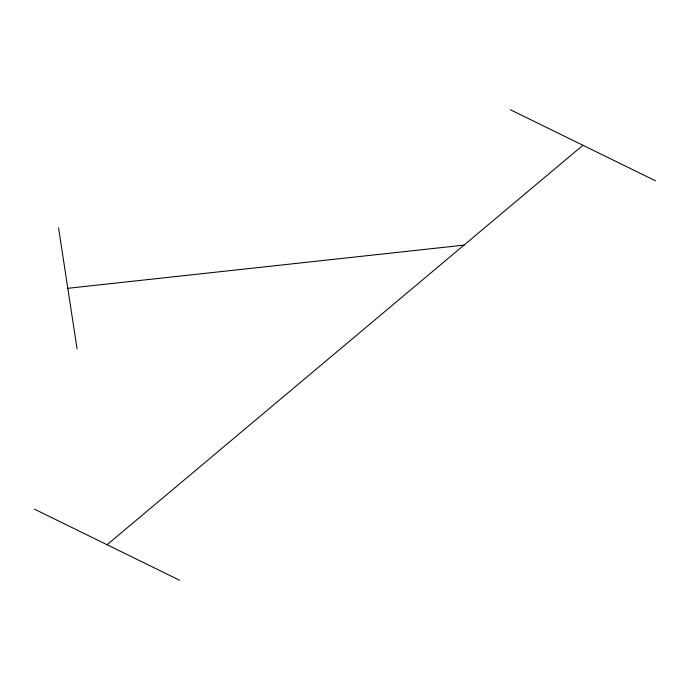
<?xml version="1.0" encoding="UTF-8"?>
<svg xmlns="http://www.w3.org/2000/svg" width="690" height="690" viewBox="0 0 690 690"><rect width="100%" height="100%" fill="white"/><g stroke="black" fill="none" stroke-linecap="round" stroke-linejoin="round"><path stroke-width="1.03" d="M107.071 544.729L582.929 145.271M67.801 288.308L463.965 245.131M510.359 109.727L655.5 180.815M34.5 509.186L179.642 580.273M58.547 227.864L77.056 348.743"/></g></svg>
